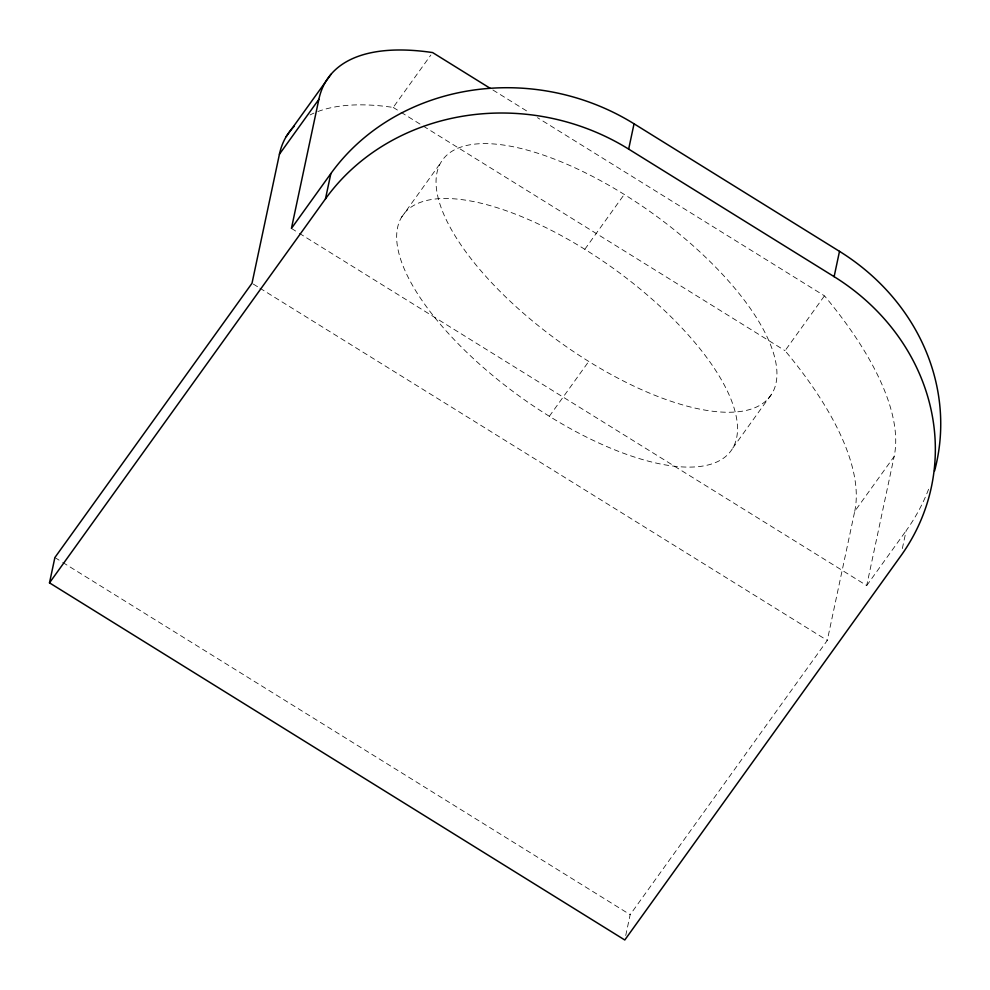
<?xml version="1.0" encoding="UTF-8"?>
<svg xmlns="http://www.w3.org/2000/svg" width="990" height="990" viewBox="0 0 990 990"><rect width="100%" height="100%" fill="white"/><g stroke="black" fill="none" stroke-linecap="round" stroke-linejoin="round"><path stroke-width="0.74" stroke-dasharray="4.95 3.71" d="M625.73 935.525L630.16 914.686L827.281 640.419L854.716 511.372L894.143 456.514A342.775 134.603 35.7 0 0 824.472 295.837L537.471 117.662M299.314 233.318L866.708 585.56L894.143 456.514M902.336 548.571L906.135 530.714A220.349 199.708 12 0 0 929.4 487.105M317.852 111.536A342.775 134.603 35.7 0 1 393.203 107.427L430.836 55.069M401.334 217.577L440.76 162.719M584.818 249.307L624.245 194.448M549.326 416.307L588.753 361.449M854.716 511.372A342.775 134.603 35.7 0 0 785.058 350.695L824.472 295.837M732.81 448.025L772.237 393.179M866.708 585.56L906.135 530.714M492.909 89.991L529.601 112.773M393.203 107.427L399.75 111.486M401.061 112.303L422.025 125.322M423.336 126.138L785.058 350.695M291.431 228.418L297.99 232.501M253.316 284.093L258.576 287.347M259.887 288.164L827.281 640.419M54.883 557.543L61.442 561.627M62.754 562.444L630.16 914.686M310.006 114.964A342.775 134.603 35.7 0 1 314.003 113.083M474.086 262.585A201.997 79.311 35.7 0 0 765.629 401.197A201.997 79.311 35.7 0 0 579.769 170.057A201.997 79.311 35.7 0 0 474.086 262.585M434.672 317.431A201.997 79.311 35.7 0 0 726.202 456.056A201.997 79.311 35.7 0 0 540.342 224.916A201.997 79.311 35.7 0 0 434.672 317.431"/><path stroke-width="1.49" d="M490.285 88.37L432.618 52.569A342.775 134.603 35.7 0 0 318.854 99.371L291.431 228.418L330.858 173.572A220.349 199.708 12 0 1 634.046 123.8L839.495 251.349L834.125 276.656A220.349 199.708 12 0 1 900.764 556.009L624.789 939.993L49.5 582.85L54.883 557.543L252.004 283.276L279.428 154.23A342.775 134.603 35.7 0 1 294.327 126.175M49.5 582.85L325.475 198.866L330.858 173.572M325.475 198.866A220.349 199.708 12 0 1 628.662 149.106L634.046 123.8M286.234 136.558L331.044 74.238M279.428 154.23L318.854 99.371M628.662 149.106L834.125 276.656M839.495 251.349A220.349 199.708 12 0 1 934.548 470.98"/></g></svg>
